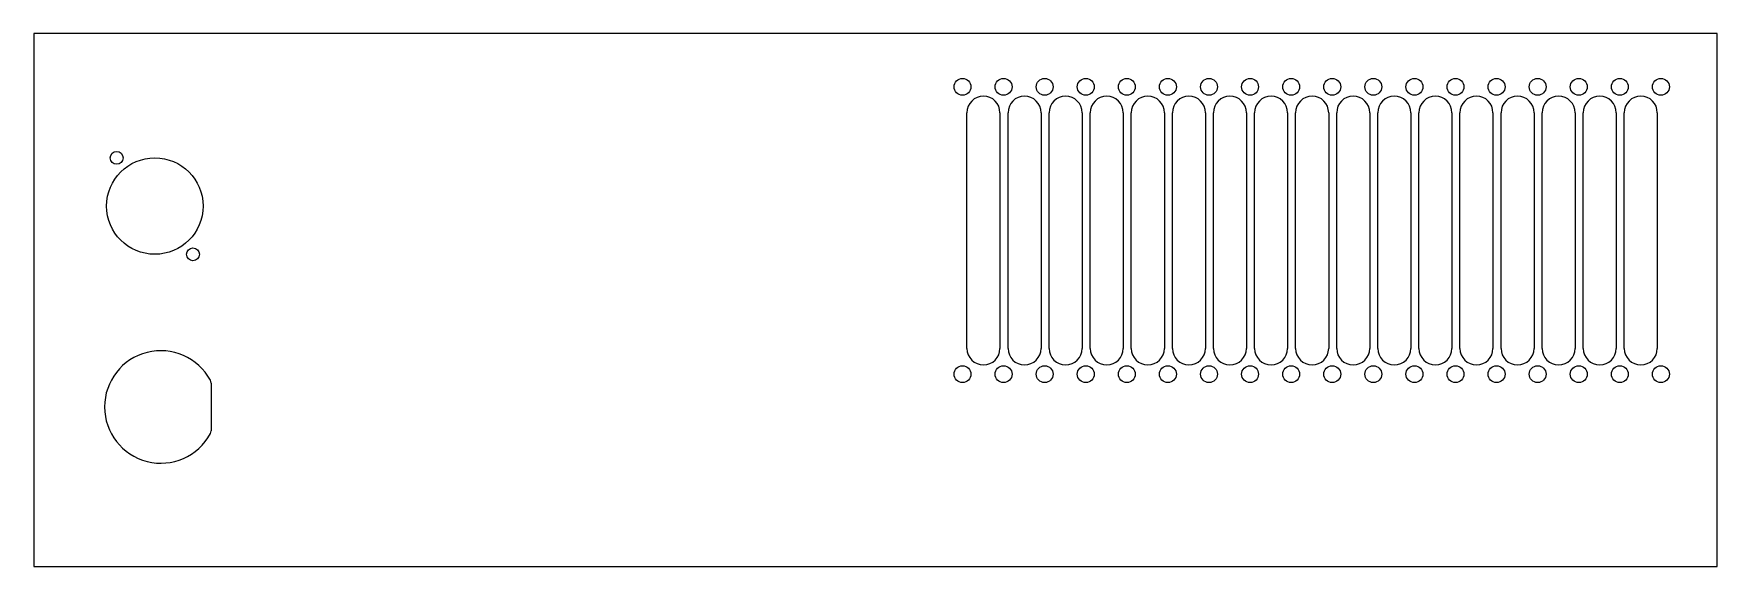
# Model space of a CAD drawing. Header units: millimetres. Extents: x 0 to 419, y 0 to 133.
import ezdxf

# ---------------------------------------------------------------- set-up
doc = ezdxf.new("R2010")
doc.units = ezdxf.units.MM
doc.layers.add('Contour', color=7, linetype='CONTINUOUS')

msp = doc.modelspace()

# ---------------------------------------------------------------- linework, layer by layer
at = {"layer": 'Contour', "color": 7, "linetype": 'CONTINUOUS'}
for p, q in [((418.84, 132.59), (0, 132.59)), ((0, 132.59), (0, 132.59)), ((0, 132.59), (0, 0)), ((418.84, 0), (418.84, 132.59)), ((418.84, 132.59), (418.84, 132.59)), ((236.278, 117.03), (236.278, 117.03)), ((246.503, 117.03), (246.503, 117.03)), ((256.723, 117.03), (256.723, 117.03)), ((266.941, 117.03), (266.941, 117.03)), ((277.166, 117.03), (277.166, 117.03)), ((287.386, 117.03), (287.386, 117.03)), ((297.599, 117.03), (297.599, 117.03)), ((307.824, 117.03), (307.824, 117.03)), ((318.044, 117.03), (318.044, 117.03)), ((328.262, 117.03), (328.262, 117.03)), ((338.487, 117.03), (338.487, 117.03)), ((348.707, 117.03), (348.707, 117.03)), ((358.923, 117.03), (358.923, 117.03)), ((369.143, 117.03), (369.143, 117.03)), ((379.363, 117.03), (379.363, 117.03)), ((389.585, 117.03), (389.585, 117.03)), ((399.805, 117.03), (399.805, 117.03)), ((232.168, 54.26), (232.168, 112.92)), ((240.388, 112.92), (240.388, 54.26)), ((242.393, 54.26), (242.393, 112.92)), ((250.613, 112.92), (250.613, 54.26)), ((252.613, 54.26), (252.613, 112.92)), ((260.833, 112.92), (260.833, 54.26)), ((262.831, 54.26), (262.831, 112.92)), ((271.051, 112.92), (271.051, 54.26)), ((273.056, 54.26), (273.056, 112.92)), ((281.276, 112.92), (281.276, 54.26)), ((283.276, 54.26), (283.276, 112.92)), ((291.496, 112.92), (291.496, 54.26)), ((293.489, 54.26), (293.489, 112.92)), ((301.709, 112.92), (301.709, 54.26)), ((303.714, 54.26), (303.714, 112.92)), ((311.934, 112.92), (311.934, 54.26)), ((313.934, 54.26), (313.934, 112.92)), ((322.154, 112.92), (322.154, 54.26)), ((324.152, 54.26), (324.152, 112.92)), ((332.372, 112.92), (332.372, 54.26)), ((334.377, 54.26), (334.377, 112.92)), ((342.597, 112.92), (342.597, 54.26)), ((344.597, 54.26), (344.597, 112.92)), ((352.817, 112.92), (352.817, 54.26)), ((354.813, 54.26), (354.813, 112.92)), ((363.033, 112.92), (363.033, 54.26)), ((365.033, 54.26), (365.033, 112.92)), ((373.253, 112.92), (373.253, 54.26)), ((375.253, 54.26), (375.253, 112.92)), ((383.473, 112.92), (383.473, 54.26)), ((385.475, 54.26), (385.475, 112.92)), ((393.695, 112.92), (393.695, 54.26)), ((395.695, 54.26), (395.695, 112.92)), ((403.915, 112.92), (403.915, 54.26)), ((236.278, 50.15), (236.278, 50.15)), ((246.503, 50.15), (246.503, 50.15)), ((256.723, 50.15), (256.723, 50.15)), ((266.941, 50.15), (266.941, 50.15)), ((277.166, 50.15), (277.166, 50.15)), ((287.386, 50.15), (287.386, 50.15)), ((297.599, 50.15), (297.599, 50.15)), ((307.824, 50.15), (307.824, 50.15)), ((318.044, 50.15), (318.044, 50.15)), ((328.262, 50.15), (328.262, 50.15)), ((338.487, 50.15), (338.487, 50.15)), ((348.707, 50.15), (348.707, 50.15)), ((358.923, 50.15), (358.923, 50.15)), ((369.143, 50.15), (369.143, 50.15)), ((379.363, 50.15), (379.363, 50.15)), ((389.585, 50.15), (389.585, 50.15)), ((399.805, 50.15), (399.805, 50.15)), ((44.13, 45.617), (44.13, 33.743)), ((0, 0), (0, 0)), ((0, 0), (418.84, 0)), ((418.84, 0), (418.84, 0))]:
    msp.add_line(p, q, dxfattribs=at)
for centre, radius in [((231.058, 119.34), 2.1), ((241.278, 119.34), 2.1), ((251.503, 119.34), 2.1), ((261.723, 119.34), 2.1), ((271.941, 119.34), 2.1), ((282.166, 119.34), 2.1), ((292.386, 119.34), 2.1), ((302.599, 119.34), 2.1), ((312.824, 119.34), 2.1), ((323.044, 119.34), 2.1), ((333.262, 119.34), 2.1), ((343.487, 119.34), 2.1), ((353.707, 119.34), 2.1), ((363.923, 119.34), 2.1), ((374.143, 119.34), 2.1), ((384.363, 119.34), 2.1), ((394.585, 119.34), 2.1), ((404.805, 119.34), 2.1), ((30.132, 89.68), 12), ((20.632, 101.68), 1.6), ((39.632, 77.68), 1.6), ((231.058, 47.84), 2.1), ((241.278, 47.84), 2.1), ((251.503, 47.84), 2.1), ((261.723, 47.84), 2.1), ((271.941, 47.84), 2.1), ((282.166, 47.84), 2.1), ((292.386, 47.84), 2.1), ((302.599, 47.84), 2.1), ((312.824, 47.84), 2.1), ((323.044, 47.84), 2.1), ((333.262, 47.84), 2.1), ((343.487, 47.84), 2.1), ((353.707, 47.84), 2.1), ((363.923, 47.84), 2.1), ((374.143, 47.84), 2.1), ((384.363, 47.84), 2.1), ((394.585, 47.84), 2.1), ((404.805, 47.84), 2.1)]:
    msp.add_circle(centre, radius, dxfattribs=at)
for centre, radius, start, end in [((236.278, 112.92), 4.11, 450, 180), ((236.278, 112.92), 4.11, 360, 90), ((246.503, 112.92), 4.11, 450, 180), ((246.503, 112.92), 4.11, 360, 90), ((256.723, 112.92), 4.11, 450, 180), ((256.723, 112.92), 4.11, 360, 90), ((266.941, 112.92), 4.11, 450, 180), ((266.941, 112.92), 4.11, 360, 90), ((277.166, 112.92), 4.11, 450, 180), ((277.166, 112.92), 4.11, 360, 90), ((287.386, 112.92), 4.11, 450, 180), ((287.386, 112.92), 4.11, 360, 90), ((297.599, 112.92), 4.11, 450, 180), ((297.599, 112.92), 4.11, 360, 90), ((307.824, 112.92), 4.11, 450, 180), ((307.824, 112.92), 4.11, 360, 90), ((318.044, 112.92), 4.11, 450, 180), ((318.044, 112.92), 4.11, 360, 90), ((328.262, 112.92), 4.11, 450, 180), ((328.262, 112.92), 4.11, 360, 90), ((338.487, 112.92), 4.11, 450, 180), ((338.487, 112.92), 4.11, 360, 90), ((348.707, 112.92), 4.11, 450, 180), ((348.707, 112.92), 4.11, 360, 90), ((358.923, 112.92), 4.11, 450, 180), ((358.923, 112.92), 4.11, 360, 90), ((369.143, 112.92), 4.11, 450, 180), ((369.143, 112.92), 4.11, 360, 90), ((379.363, 112.92), 4.11, 450, 180), ((379.363, 112.92), 4.11, 360, 90), ((389.585, 112.92), 4.11, 450, 180), ((389.585, 112.92), 4.11, 360, 90), ((399.805, 112.92), 4.11, 450, 180), ((399.805, 112.92), 4.11, 360, 90), ((31.63, 39.68), 14, 28.35896, -28.35896), ((236.278, 54.26), 4.11, 180, -90), ((236.278, 54.26), 4.11, 270, 0), ((246.503, 54.26), 4.11, 180, -90), ((246.503, 54.26), 4.11, 270, 0), ((256.723, 54.26), 4.11, 180, -90), ((256.723, 54.26), 4.11, 270, 0), ((266.941, 54.26), 4.11, 180, -90), ((266.941, 54.26), 4.11, 270, 0), ((277.166, 54.26), 4.11, 180, -90), ((277.166, 54.26), 4.11, 270, 0), ((287.386, 54.26), 4.11, 180, -90), ((287.386, 54.26), 4.11, 270, 0), ((297.599, 54.26), 4.11, 180, -90), ((297.599, 54.26), 4.11, 270, 0), ((307.824, 54.26), 4.11, 180, -90), ((307.824, 54.26), 4.11, 270, 0), ((318.044, 54.26), 4.11, 180, -90), ((318.044, 54.26), 4.11, 270, 0), ((328.262, 54.26), 4.11, 180, -90), ((328.262, 54.26), 4.11, 270, 0), ((338.487, 54.26), 4.11, 180, -90), ((338.487, 54.26), 4.11, 270, 0), ((348.707, 54.26), 4.11, 180, -90), ((348.707, 54.26), 4.11, 270, 0), ((358.923, 54.26), 4.11, 180, -90), ((358.923, 54.26), 4.11, 270, 0), ((369.143, 54.26), 4.11, 180, -90), ((369.143, 54.26), 4.11, 270, 0), ((379.363, 54.26), 4.11, 180, -90), ((379.363, 54.26), 4.11, 270, 0), ((389.585, 54.26), 4.11, 180, -90), ((389.585, 54.26), 4.11, 270, 0), ((399.805, 54.26), 4.11, 180, -90), ((399.805, 54.26), 4.11, 270, 0), ((42.63, 45.618), 1.5, 359.9618, 28.34215), ((42.63, 33.742), 1.5, 331.65785, 0.0382)]:
    msp.add_arc(centre, radius, start, end, dxfattribs=at)

doc.saveas('drawing.dxf')
